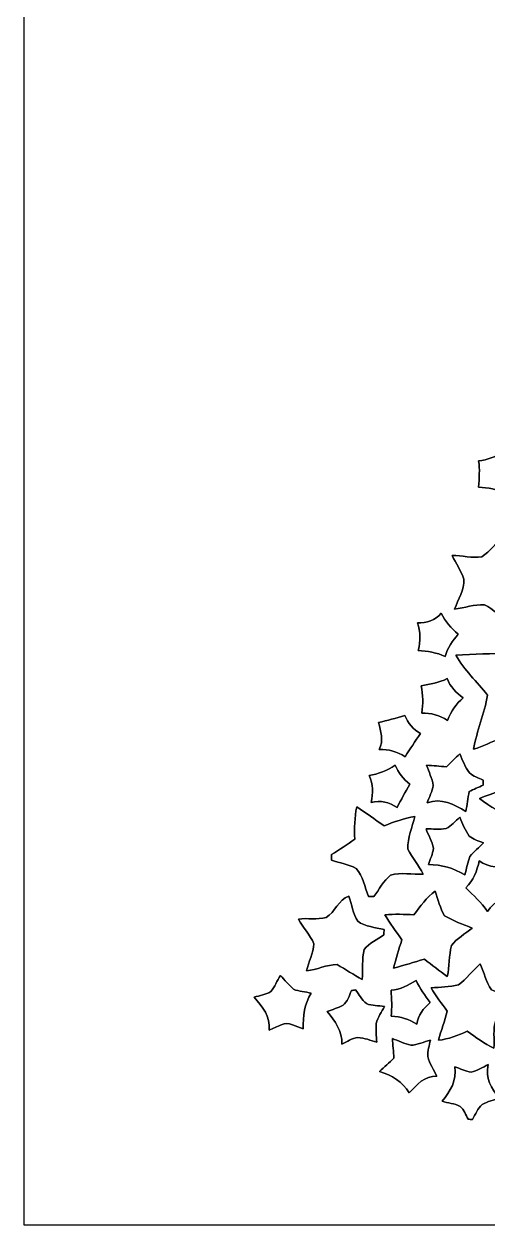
# Model space of a CAD drawing. Header units: centimetres. Extents: x -16.8 to 16.8, y -16.7 to 16.7.
# Drawn here: x -16.77 to -8.7, y -16.67 to 4.24 of the extents above; entities that cross this region are included whole.
import ezdxf

# ---------------------------------------------------------------- set-up
doc = ezdxf.new("R2010")
doc.units = ezdxf.units.CM
doc.header["$MEASUREMENT"] = 0
doc.layers.add('Layer 1', color=7, linetype='Continuous')

msp = doc.modelspace()

# ---------------------------------------------------------------- linework, layer by layer
at = {"layer": 'Layer 1', "color": 7}
for points, knots in [([(-16.77458, 16.66875), (-16.77458, 16.66875), (16.77458, 16.66875), (16.77458, 16.66875), (16.77458, 16.66875), (16.77458, 16.66875), (16.77458, -16.66875), (16.77458, -16.66875), (16.77458, -16.66875), (16.77458, -16.66875), (-16.77458, -16.66875), (-16.77458, -16.66875), (-16.77458, -16.66875), (-16.77458, -16.66875), (-16.77458, 16.66875), (-16.77458, 16.66875), (-16.77458, 16.66875), (-16.77458, 16.66875), (-16.77458, 16.66875), (-16.77458, 16.66875)], [0, 0, 0, 0, 0.16666667, 0.16666667, 0.16666667, 0.16666667, 0.33333333, 0.33333333, 0.33333333, 0.33333333, 0.5, 0.5, 0.5, 0.5, 0.66666667, 0.66666667, 0.66666667, 0.66666667, 1, 1, 1, 1]), ([(-8.84802, -3.3595), (-8.82544, -3.51296), (-8.83849, -3.66677), (-8.84943, -3.81988), (-8.84943, -3.81988), (-8.68433, -3.82764), (-8.52241, -3.85833), (-8.37353, -3.93453), (-8.37353, -3.93453), (-8.32873, -3.78672), (-8.24865, -3.65654), (-8.16151, -3.53131), (-8.16151, -3.53131), (-8.27864, -3.4544), (-8.38059, -3.35562), (-8.42504, -3.21733), (-8.42504, -3.21733), (-8.55909, -3.28471), (-8.69633, -3.35104), (-8.84802, -3.3595), (-8.84802, -3.3595), (-8.84802, -3.3595), (-8.84802, -3.3595), (-8.84802, -3.3595)], [0, 0, 0, 0, 0.14285714, 0.14285714, 0.14285714, 0.14285714, 0.28571429, 0.28571429, 0.28571429, 0.28571429, 0.42857143, 0.42857143, 0.42857143, 0.42857143, 0.57142857, 0.57142857, 0.57142857, 0.57142857, 0.71428571, 0.71428571, 0.71428571, 0.71428571, 1, 1, 1, 1]), ([(-8.79263, -5.03167), (-8.96267, -5.06659), (-9.13765, -5.00274), (-9.31051, -5.00803), (-9.31051, -5.00803), (-9.24489, -5.14809), (-9.15494, -5.27756), (-9.10414, -5.42466), (-9.10414, -5.42466), (-9.09849, -5.61269), (-9.20397, -5.77286), (-9.26712, -5.94254), (-9.26712, -5.94254), (-9.09426, -5.92526), (-8.92246, -5.85752), (-8.74783, -5.87022), (-8.74783, -5.87022), (-8.58838, -5.94501), (-8.4649, -6.07589), (-8.32132, -6.17573), (-8.32132, -6.17573), (-8.29663, -6.00675), (-8.27334, -5.83847), (-8.25782, -5.66879), (-8.25782, -5.66879), (-8.12447, -5.6007), (-7.99077, -5.53332), (-7.8546, -5.47123), (-7.8546, -5.47123), (-7.8546, -5.43419), (-7.8546, -5.3975), (-7.85424, -5.36116), (-7.85424, -5.36116), (-7.99324, -5.29943), (-8.15234, -5.26838), (-8.27088, -5.16996), (-8.27088, -5.16996), (-8.33226, -5.01086), (-8.36048, -4.84152), (-8.40176, -4.67678), (-8.40176, -4.67678), (-8.54745, -4.77802), (-8.64164, -4.93889), (-8.79263, -5.03167), (-8.79263, -5.03167), (-8.79263, -5.03167), (-8.79263, -5.03167), (-8.79263, -5.03167)], [0, 0, 0, 0, 0.07692308, 0.07692308, 0.07692308, 0.07692308, 0.15384615, 0.15384615, 0.15384615, 0.15384615, 0.23076923, 0.23076923, 0.23076923, 0.23076923, 0.30769231, 0.30769231, 0.30769231, 0.30769231, 0.38461538, 0.38461538, 0.38461538, 0.38461538, 0.46153846, 0.46153846, 0.46153846, 0.46153846, 0.53846154, 0.53846154, 0.53846154, 0.53846154, 0.61538462, 0.61538462, 0.61538462, 0.61538462, 0.69230769, 0.69230769, 0.69230769, 0.69230769, 0.76923077, 0.76923077, 0.76923077, 0.76923077, 0.84615385, 0.84615385, 0.84615385, 0.84615385, 1, 1, 1, 1]), ([(-9.91623, -6.18173), (-9.85979, -6.33801), (-9.8552, -6.50311), (-9.90283, -6.66256), (-9.90283, -6.66256), (-9.74161, -6.67879), (-9.57756, -6.69643), (-9.43116, -6.77122), (-9.43116, -6.77122), (-9.39483, -6.61952), (-9.30275, -6.4964), (-9.20468, -6.37963), (-9.20468, -6.37963), (-9.32462, -6.27627), (-9.43328, -6.16091), (-9.49995, -6.01486), (-9.49995, -6.01486), (-9.60367, -6.14292), (-9.75501, -6.19372), (-9.91623, -6.18173), (-9.91623, -6.18173), (-9.91623, -6.18173), (-9.91623, -6.18173), (-9.91623, -6.18173)], [0, 0, 0, 0, 0.14285714, 0.14285714, 0.14285714, 0.14285714, 0.28571429, 0.28571429, 0.28571429, 0.28571429, 0.42857143, 0.42857143, 0.42857143, 0.42857143, 0.57142857, 0.57142857, 0.57142857, 0.57142857, 0.71428571, 0.71428571, 0.71428571, 0.71428571, 1, 1, 1, 1]), ([(-8.30615, -6.71618), (-8.61907, -6.71901), (-8.93198, -6.72536), (-9.24384, -6.74441), (-9.24384, -6.74441), (-9.10308, -7.00758), (-8.87518, -7.20937), (-8.69139, -7.44114), (-8.69139, -7.44114), (-8.74713, -7.76182), (-8.88153, -8.06309), (-8.93516, -8.38412), (-8.93516, -8.38412), (-8.61695, -8.28604), (-8.31638, -8.07226), (-7.97137, -8.11354), (-7.97137, -8.11354), (-7.7216, -8.24054), (-7.52793, -8.46384), (-7.26334, -8.56827), (-7.26334, -8.56827), (-7.25664, -8.26982), (-7.26722, -7.97101), (-7.28451, -7.67292), (-7.28451, -7.67292), (-7.05873, -7.49582), (-6.82872, -7.32331), (-6.58566, -7.17091), (-6.58566, -7.17091), (-6.58319, -7.14516), (-6.5786, -7.09366), (-6.57648, -7.0679), (-6.57648, -7.0679), (-6.83295, -6.99594), (-7.09295, -6.93455), (-7.34483, -6.84636), (-7.34483, -6.84636), (-7.44255, -6.81708), (-7.47959, -6.71442), (-7.5124, -6.62905), (-7.5124, -6.62905), (-7.59284, -6.40715), (-7.65104, -6.17749), (-7.74806, -5.9623), (-7.74806, -5.9623), (-7.94068, -6.20854), (-8.1213, -6.46395), (-8.30615, -6.71618), (-8.30615, -6.71618), (-8.30615, -6.71618), (-8.30615, -6.71618), (-8.30615, -6.71618)], [0, 0, 0, 0, 0.07142857, 0.07142857, 0.07142857, 0.07142857, 0.14285714, 0.14285714, 0.14285714, 0.14285714, 0.21428571, 0.21428571, 0.21428571, 0.21428571, 0.28571429, 0.28571429, 0.28571429, 0.28571429, 0.35714286, 0.35714286, 0.35714286, 0.35714286, 0.42857143, 0.42857143, 0.42857143, 0.42857143, 0.5, 0.5, 0.5, 0.5, 0.57142857, 0.57142857, 0.57142857, 0.57142857, 0.64285714, 0.64285714, 0.64285714, 0.64285714, 0.71428571, 0.71428571, 0.71428571, 0.71428571, 0.78571429, 0.78571429, 0.78571429, 0.78571429, 0.85714286, 0.85714286, 0.85714286, 0.85714286, 1, 1, 1, 1]), ([(-9.84779, -7.28063), (-9.81957, -7.43726), (-9.80969, -7.59672), (-9.83897, -7.75406), (-9.83897, -7.75406), (-9.67846, -7.74947), (-9.52394, -7.79251), (-9.38989, -7.88106), (-9.38989, -7.88106), (-9.33344, -7.7283), (-9.2396, -7.59389), (-9.11648, -7.48736), (-9.11648, -7.48736), (-9.24137, -7.40586), (-9.34226, -7.29403), (-9.398, -7.15433), (-9.398, -7.15433), (-9.53946, -7.22348), (-9.69363, -7.25382), (-9.84779, -7.28063), (-9.84779, -7.28063), (-9.84779, -7.28063), (-9.84779, -7.28063), (-9.84779, -7.28063)], [0, 0, 0, 0, 0.14285714, 0.14285714, 0.14285714, 0.14285714, 0.28571429, 0.28571429, 0.28571429, 0.28571429, 0.42857143, 0.42857143, 0.42857143, 0.42857143, 0.57142857, 0.57142857, 0.57142857, 0.57142857, 0.71428571, 0.71428571, 0.71428571, 0.71428571, 1, 1, 1, 1]), ([(-10.59533, -7.91986), (-10.55053, -8.07261), (-10.50255, -8.23454), (-10.58051, -8.38659), (-10.58051, -8.38659), (-10.42035, -8.38588), (-10.26336, -8.42327), (-10.13001, -8.51464), (-10.13001, -8.51464), (-10.04358, -8.37777), (-9.95398, -8.24301), (-9.86014, -8.11177), (-9.86014, -8.11177), (-9.98608, -8.03981), (-10.08239, -7.93009), (-10.13636, -7.79498), (-10.13636, -7.79498), (-10.28735, -7.84401), (-10.44081, -7.88388), (-10.59533, -7.91986), (-10.59533, -7.91986), (-10.59533, -7.91986), (-10.59533, -7.91986), (-10.59533, -7.91986)], [0, 0, 0, 0, 0.14285714, 0.14285714, 0.14285714, 0.14285714, 0.28571429, 0.28571429, 0.28571429, 0.28571429, 0.42857143, 0.42857143, 0.42857143, 0.42857143, 0.57142857, 0.57142857, 0.57142857, 0.57142857, 0.71428571, 0.71428571, 0.71428571, 0.71428571, 1, 1, 1, 1]), ([(-8.18021, -8.96726), (-8.37741, -9.09602), (-8.61766, -9.144), (-8.83038, -9.24454), (-8.83038, -9.24454), (-8.65188, -9.392), (-8.4268, -9.47491), (-8.25818, -9.63436), (-8.25818, -9.63436), (-8.16822, -9.84673), (-8.22466, -10.09332), (-8.18233, -10.31628), (-8.18233, -10.31628), (-7.96643, -10.21397), (-7.81509, -10.00972), (-7.59601, -9.91764), (-7.59601, -9.91764), (-7.36212, -9.9314), (-7.14058, -10.02101), (-6.91409, -10.07639), (-6.91409, -10.07639), (-6.97512, -9.84814), (-7.12047, -9.64706), (-7.15786, -9.41388), (-7.15786, -9.41388), (-7.05062, -9.20362), (-6.90316, -9.017), (-6.78462, -8.81345), (-6.78462, -8.81345), (-6.96419, -8.81133), (-7.1434, -8.81592), (-7.32155, -8.83673), (-7.32155, -8.83673), (-7.40904, -8.84767), (-7.51029, -8.84626), (-7.57379, -8.7757), (-7.57379, -8.7757), (-7.71349, -8.62824), (-7.83343, -8.46279), (-7.97031, -8.31321), (-7.97031, -8.31321), (-8.04545, -8.52946), (-8.08919, -8.757), (-8.18021, -8.96726), (-8.18021, -8.96726), (-8.18021, -8.96726), (-8.18021, -8.96726), (-8.18021, -8.96726)], [0, 0, 0, 0, 0.07692308, 0.07692308, 0.07692308, 0.07692308, 0.15384615, 0.15384615, 0.15384615, 0.15384615, 0.23076923, 0.23076923, 0.23076923, 0.23076923, 0.30769231, 0.30769231, 0.30769231, 0.30769231, 0.38461538, 0.38461538, 0.38461538, 0.38461538, 0.46153846, 0.46153846, 0.46153846, 0.46153846, 0.53846154, 0.53846154, 0.53846154, 0.53846154, 0.61538462, 0.61538462, 0.61538462, 0.61538462, 0.69230769, 0.69230769, 0.69230769, 0.69230769, 0.76923077, 0.76923077, 0.76923077, 0.76923077, 0.84615385, 0.84615385, 0.84615385, 0.84615385, 1, 1, 1, 1]), ([(-9.40894, -8.69174), (-9.525, -8.6801), (-9.64001, -8.67128), (-9.75572, -8.66069), (-9.75572, -8.66069), (-9.71762, -8.77817), (-9.65941, -8.89106), (-9.63824, -9.01382), (-9.63824, -9.01382), (-9.65518, -9.12001), (-9.71056, -9.21597), (-9.74513, -9.31792), (-9.74513, -9.31792), (-9.4996, -9.22479), (-9.27664, -9.34438), (-9.07133, -9.47067), (-9.07133, -9.47067), (-9.05122, -9.3539), (-9.03393, -9.23572), (-9.01453, -9.11966), (-9.01453, -9.11966), (-8.93233, -9.08191), (-8.84978, -9.04522), (-8.76759, -9.00853), (-8.76759, -9.00853), (-8.76864, -8.98666), (-8.77076, -8.94362), (-8.77182, -8.9221), (-8.77182, -8.9221), (-8.85155, -8.88259), (-8.9408, -8.85578), (-9.00677, -8.79404), (-9.00677, -8.79404), (-9.0872, -8.69809), (-9.12389, -8.57497), (-9.17681, -8.46349), (-9.17681, -8.46349), (-9.25759, -8.53581), (-9.33168, -8.61519), (-9.40894, -8.69174), (-9.40894, -8.69174), (-9.40894, -8.69174), (-9.40894, -8.69174), (-9.40894, -8.69174)], [0, 0, 0, 0, 0.08333333, 0.08333333, 0.08333333, 0.08333333, 0.16666667, 0.16666667, 0.16666667, 0.16666667, 0.25, 0.25, 0.25, 0.25, 0.33333333, 0.33333333, 0.33333333, 0.33333333, 0.41666667, 0.41666667, 0.41666667, 0.41666667, 0.5, 0.5, 0.5, 0.5, 0.58333333, 0.58333333, 0.58333333, 0.58333333, 0.66666667, 0.66666667, 0.66666667, 0.66666667, 0.75, 0.75, 0.75, 0.75, 0.83333333, 0.83333333, 0.83333333, 0.83333333, 1, 1, 1, 1]), ([(-10.75831, -8.84202), (-10.68881, -8.98913), (-10.68317, -9.15211), (-10.72233, -9.30875), (-10.72233, -9.30875), (-10.56181, -9.271), (-10.40271, -9.30487), (-10.26866, -9.40012), (-10.26866, -9.40012), (-10.20057, -9.26147), (-10.12296, -9.12848), (-10.04888, -8.99301), (-10.04888, -8.99301), (-10.16176, -8.90517), (-10.24431, -8.78769), (-10.3057, -8.65999), (-10.3057, -8.65999), (-10.44187, -8.75312), (-10.59427, -8.81662), (-10.75831, -8.84202), (-10.75831, -8.84202), (-10.75831, -8.84202), (-10.75831, -8.84202), (-10.75831, -8.84202)], [0, 0, 0, 0, 0.14285714, 0.14285714, 0.14285714, 0.14285714, 0.28571429, 0.28571429, 0.28571429, 0.28571429, 0.42857143, 0.42857143, 0.42857143, 0.42857143, 0.57142857, 0.57142857, 0.57142857, 0.57142857, 0.71428571, 0.71428571, 0.71428571, 0.71428571, 1, 1, 1, 1]), ([(-10.97386, -9.38459), (-11.0109, -9.5698), (-11.0169, -9.7603), (-11.00878, -9.94869), (-11.00878, -9.94869), (-11.14108, -10.04111), (-11.27301, -10.13636), (-11.41377, -10.21609), (-11.41377, -10.21609), (-11.41342, -10.24184), (-11.41201, -10.29264), (-11.41166, -10.31804), (-11.41166, -10.31804), (-11.2709, -10.36673), (-11.11603, -10.38578), (-10.9855, -10.45986), (-10.9855, -10.45986), (-10.86062, -10.5918), (-10.83628, -10.78583), (-10.76643, -10.94987), (-10.76643, -10.94987), (-10.7442, -10.94987), (-10.7001, -10.94987), (-10.67788, -10.95022), (-10.67788, -10.95022), (-10.58051, -10.82499), (-10.50643, -10.67576), (-10.38366, -10.57487), (-10.38366, -10.57487), (-10.19986, -10.52371), (-10.0016, -10.57204), (-9.81393, -10.55687), (-9.81393, -10.55687), (-9.89542, -10.40694), (-10.00266, -10.27183), (-10.08345, -10.1219), (-10.08345, -10.1219), (-10.08909, -9.92505), (-10.00548, -9.74443), (-9.96068, -9.55675), (-9.96068, -9.55675), (-10.14554, -9.58815), (-10.32439, -9.64777), (-10.4969, -9.72009), (-10.4969, -9.72009), (-10.65495, -9.60684), (-10.81123, -9.49113), (-10.97386, -9.38459), (-10.97386, -9.38459), (-10.97386, -9.38459), (-10.97386, -9.38459), (-10.97386, -9.38459)], [0, 0, 0, 0, 0.07142857, 0.07142857, 0.07142857, 0.07142857, 0.14285714, 0.14285714, 0.14285714, 0.14285714, 0.21428571, 0.21428571, 0.21428571, 0.21428571, 0.28571429, 0.28571429, 0.28571429, 0.28571429, 0.35714286, 0.35714286, 0.35714286, 0.35714286, 0.42857143, 0.42857143, 0.42857143, 0.42857143, 0.5, 0.5, 0.5, 0.5, 0.57142857, 0.57142857, 0.57142857, 0.57142857, 0.64285714, 0.64285714, 0.64285714, 0.64285714, 0.71428571, 0.71428571, 0.71428571, 0.71428571, 0.78571429, 0.78571429, 0.78571429, 0.78571429, 0.85714286, 0.85714286, 0.85714286, 0.85714286, 1, 1, 1, 1]), ([(-9.41599, -9.76665), (-9.53064, -9.78747), (-9.64847, -9.76806), (-9.76418, -9.76877), (-9.76418, -9.76877), (-9.72855, -9.88307), (-9.65659, -9.98855), (-9.63683, -10.10849), (-9.63683, -10.10849), (-9.646, -10.20763), (-9.69363, -10.29829), (-9.72397, -10.39248), (-9.72397, -10.39248), (-9.49784, -10.39213), (-9.28158, -10.45527), (-9.08861, -10.57204), (-9.08861, -10.57204), (-9.05863, -10.46586), (-9.03993, -10.35297), (-8.99971, -10.25137), (-8.99971, -10.25137), (-8.93233, -10.16141), (-8.8392, -10.09474), (-8.76159, -10.01536), (-8.76159, -10.01536), (-8.84555, -9.97726), (-8.94221, -9.95892), (-9.01136, -9.89506), (-9.01136, -9.89506), (-9.08791, -9.79911), (-9.1253, -9.67916), (-9.17646, -9.56945), (-9.17646, -9.56945), (-9.25477, -9.63612), (-9.3218, -9.72044), (-9.41599, -9.76665), (-9.41599, -9.76665), (-9.41599, -9.76665), (-9.41599, -9.76665), (-9.41599, -9.76665)], [0, 0, 0, 0, 0.09090909, 0.09090909, 0.09090909, 0.09090909, 0.18181818, 0.18181818, 0.18181818, 0.18181818, 0.27272727, 0.27272727, 0.27272727, 0.27272727, 0.36363636, 0.36363636, 0.36363636, 0.36363636, 0.45454545, 0.45454545, 0.45454545, 0.45454545, 0.54545455, 0.54545455, 0.54545455, 0.54545455, 0.63636364, 0.63636364, 0.63636364, 0.63636364, 0.72727273, 0.72727273, 0.72727273, 0.72727273, 0.81818182, 0.81818182, 0.81818182, 0.81818182, 1, 1, 1, 1]), ([(-8.83779, -10.32722), (-8.87589, -10.5029), (-8.93516, -10.67188), (-9.07027, -10.79606), (-9.07027, -10.79606), (-8.94362, -10.93082), (-8.79616, -11.04829), (-8.69562, -11.20704), (-8.69562, -11.20704), (-8.57003, -11.04124), (-8.40352, -10.91777), (-8.18974, -10.8906), (-8.18974, -10.8906), (-8.24301, -10.82887), (-8.29663, -10.76748), (-8.35025, -10.7061), (-8.35025, -10.7061), (-8.32097, -10.60626), (-8.29063, -10.50678), (-8.26241, -10.40694), (-8.26241, -10.40694), (-8.46067, -10.46656), (-8.66669, -10.44187), (-8.83779, -10.32722), (-8.83779, -10.32722), (-8.83779, -10.32722), (-8.83779, -10.32722), (-8.83779, -10.32722)], [0, 0, 0, 0, 0.125, 0.125, 0.125, 0.125, 0.25, 0.25, 0.25, 0.25, 0.375, 0.375, 0.375, 0.375, 0.5, 0.5, 0.5, 0.5, 0.625, 0.625, 0.625, 0.625, 0.75, 0.75, 0.75, 0.75, 1, 1, 1, 1]), ([(-9.9755, -11.2649), (-10.14483, -11.26172), (-10.31452, -11.25079), (-10.48314, -11.26666), (-10.48314, -11.26666), (-10.39354, -11.41801), (-10.28665, -11.55735), (-10.18646, -11.70305), (-10.18646, -11.70305), (-10.23761, -11.86639), (-10.293, -12.02902), (-10.33074, -12.19659), (-10.33074, -12.19659), (-10.15012, -12.1479), (-9.97162, -12.09146), (-9.7917, -12.0396), (-9.7917, -12.0396), (-9.66082, -12.14191), (-9.52888, -12.24351), (-9.39588, -12.34369), (-9.39588, -12.34369), (-9.35143, -12.16695), (-9.36837, -11.97928), (-9.3218, -11.8043), (-9.3218, -11.8043), (-9.22902, -11.67659), (-9.07979, -11.60251), (-8.96373, -11.49844), (-8.96373, -11.49844), (-9.12566, -11.43141), (-9.29323, -11.3732), (-9.44421, -11.2843), (-9.44421, -11.2843), (-9.51689, -11.14954), (-9.55675, -10.99996), (-9.60649, -10.85568), (-9.60649, -10.85568), (-9.75713, -10.96504), (-9.86508, -11.11744), (-9.9755, -11.2649), (-9.9755, -11.2649), (-9.9755, -11.2649), (-9.9755, -11.2649), (-9.9755, -11.2649)], [0, 0, 0, 0, 0.08333333, 0.08333333, 0.08333333, 0.08333333, 0.16666667, 0.16666667, 0.16666667, 0.16666667, 0.25, 0.25, 0.25, 0.25, 0.33333333, 0.33333333, 0.33333333, 0.33333333, 0.41666667, 0.41666667, 0.41666667, 0.41666667, 0.5, 0.5, 0.5, 0.5, 0.58333333, 0.58333333, 0.58333333, 0.58333333, 0.66666667, 0.66666667, 0.66666667, 0.66666667, 0.75, 0.75, 0.75, 0.75, 0.83333333, 0.83333333, 0.83333333, 0.83333333, 1, 1, 1, 1]), ([(-11.50691, -11.31429), (-11.66248, -11.35909), (-11.83217, -11.32064), (-11.99092, -11.34039), (-11.99092, -11.34039), (-11.91472, -11.49315), (-11.78666, -11.61521), (-11.71963, -11.77219), (-11.71963, -11.77219), (-11.73233, -11.93588), (-11.81276, -12.08546), (-11.84875, -12.24456), (-11.84875, -12.24456), (-11.66777, -12.22481), (-11.49809, -12.13309), (-11.3157, -12.1352), (-11.3157, -12.1352), (-11.16471, -12.2107), (-11.0296, -12.31759), (-10.8772, -12.39132), (-10.8772, -12.39132), (-10.86344, -12.21881), (-10.88461, -12.04101), (-10.84368, -11.87238), (-10.84368, -11.87238), (-10.7569, -11.75667), (-10.61473, -11.69952), (-10.50043, -11.61591), (-10.50043, -11.61591), (-10.49937, -11.59298), (-10.49726, -11.54712), (-10.4962, -11.52419), (-10.4962, -11.52419), (-10.65001, -11.48115), (-10.82604, -11.48045), (-10.95587, -11.38026), (-10.95587, -11.38026), (-11.04265, -11.24938), (-11.05323, -11.08393), (-11.11179, -10.9414), (-11.11179, -10.9414), (-11.29101, -11.00772), (-11.35027, -11.21904), (-11.50691, -11.31429), (-11.50691, -11.31429), (-11.50691, -11.31429), (-11.50691, -11.31429), (-11.50691, -11.31429)], [0, 0, 0, 0, 0.07692308, 0.07692308, 0.07692308, 0.07692308, 0.15384615, 0.15384615, 0.15384615, 0.15384615, 0.23076923, 0.23076923, 0.23076923, 0.23076923, 0.30769231, 0.30769231, 0.30769231, 0.30769231, 0.38461538, 0.38461538, 0.38461538, 0.38461538, 0.46153846, 0.46153846, 0.46153846, 0.46153846, 0.53846154, 0.53846154, 0.53846154, 0.53846154, 0.61538462, 0.61538462, 0.61538462, 0.61538462, 0.69230769, 0.69230769, 0.69230769, 0.69230769, 0.76923077, 0.76923077, 0.76923077, 0.76923077, 0.84615385, 0.84615385, 0.84615385, 0.84615385, 1, 1, 1, 1]), ([(-9.20009, -12.48833), (-9.35602, -12.52608), (-9.51618, -12.52643), (-9.67493, -12.53984), (-9.67493, -12.53984), (-9.59556, -12.68342), (-9.49396, -12.81254), (-9.39518, -12.94342), (-9.39518, -12.94342), (-9.4421, -13.11451), (-9.50066, -13.28208), (-9.54864, -13.45283), (-9.54864, -13.45283), (-9.37295, -13.4306), (-9.20503, -13.37028), (-9.04593, -13.29408), (-9.04593, -13.29408), (-8.89564, -13.39885), (-8.74889, -13.5128), (-8.58238, -13.59217), (-8.58238, -13.59217), (-8.56827, -13.43096), (-8.60354, -13.26233), (-8.55063, -13.10746), (-8.55063, -13.10746), (-8.45361, -12.96), (-8.28146, -12.8845), (-8.15622, -12.76456), (-8.15622, -12.76456), (-8.30509, -12.68518), (-8.47161, -12.64356), (-8.62295, -12.57124), (-8.62295, -12.57124), (-8.7189, -12.43683), (-8.75489, -12.27067), (-8.82086, -12.12144), (-8.82086, -12.12144), (-8.95668, -12.23469), (-9.05616, -12.38532), (-9.20009, -12.48833), (-9.20009, -12.48833), (-9.20009, -12.48833), (-9.20009, -12.48833), (-9.20009, -12.48833)], [0, 0, 0, 0, 0.08333333, 0.08333333, 0.08333333, 0.08333333, 0.16666667, 0.16666667, 0.16666667, 0.16666667, 0.25, 0.25, 0.25, 0.25, 0.33333333, 0.33333333, 0.33333333, 0.33333333, 0.41666667, 0.41666667, 0.41666667, 0.41666667, 0.5, 0.5, 0.5, 0.5, 0.58333333, 0.58333333, 0.58333333, 0.58333333, 0.66666667, 0.66666667, 0.66666667, 0.66666667, 0.75, 0.75, 0.75, 0.75, 0.83333333, 0.83333333, 0.83333333, 0.83333333, 1, 1, 1, 1]), ([(-12.30383, -12.32288), (-12.36169, -12.41531), (-12.40261, -12.52114), (-12.47316, -12.60546), (-12.47316, -12.60546), (-12.55713, -12.66155), (-12.66684, -12.6686), (-12.76138, -12.70423), (-12.76138, -12.70423), (-12.62027, -12.86792), (-12.46964, -13.03972), (-12.50174, -13.27644), (-12.50174, -13.27644), (-12.43118, -13.24504), (-12.36204, -13.21047), (-12.29007, -13.18295), (-12.29007, -13.18295), (-12.15954, -13.12227), (-12.02937, -13.21576), (-11.90554, -13.25069), (-11.90554, -13.25069), (-11.90978, -13.03443), (-11.88791, -12.81642), (-11.76549, -12.63121), (-11.76549, -12.63121), (-11.8685, -12.60828), (-11.97786, -12.6044), (-12.07523, -12.56383), (-12.07523, -12.56383), (-12.15884, -12.49045), (-12.22798, -12.40331), (-12.30383, -12.32288), (-12.30383, -12.32288), (-12.30383, -12.32288), (-12.30383, -12.32288), (-12.30383, -12.32288)], [0, 0, 0, 0, 0.1, 0.1, 0.1, 0.1, 0.2, 0.2, 0.2, 0.2, 0.3, 0.3, 0.3, 0.3, 0.4, 0.4, 0.4, 0.4, 0.5, 0.5, 0.5, 0.5, 0.6, 0.6, 0.6, 0.6, 0.7, 0.7, 0.7, 0.7, 0.8, 0.8, 0.8, 0.8, 1, 1, 1, 1]), ([(-10.37449, -12.58182), (-10.36214, -12.7321), (-10.35932, -12.8838), (-10.37096, -13.03443), (-10.37096, -13.03443), (-10.20904, -13.02914), (-10.06158, -13.09194), (-9.92646, -13.17343), (-9.92646, -13.17343), (-9.90424, -13.01468), (-9.81004, -12.89332), (-9.69363, -12.79419), (-9.69363, -12.79419), (-9.78218, -12.67037), (-9.87672, -12.55007), (-9.93987, -12.41107), (-9.93987, -12.41107), (-10.07639, -12.48692), (-10.21186, -12.57582), (-10.37449, -12.58182), (-10.37449, -12.58182), (-10.37449, -12.58182), (-10.37449, -12.58182), (-10.37449, -12.58182)], [0, 0, 0, 0, 0.14285714, 0.14285714, 0.14285714, 0.14285714, 0.28571429, 0.28571429, 0.28571429, 0.28571429, 0.42857143, 0.42857143, 0.42857143, 0.42857143, 0.57142857, 0.57142857, 0.57142857, 0.57142857, 0.71428571, 0.71428571, 0.71428571, 0.71428571, 1, 1, 1, 1]), ([(-11.06452, -12.58782), (-11.10544, -12.67566), (-11.1319, -12.78008), (-11.21234, -12.84146), (-11.21234, -12.84146), (-11.29877, -12.88979), (-11.39649, -12.91519), (-11.48786, -12.95294), (-11.48786, -12.95294), (-11.35204, -13.11734), (-11.22892, -13.29478), (-11.23103, -13.51986), (-11.23103, -13.51986), (-11.14108, -13.47717), (-11.0557, -13.41332), (-10.95375, -13.40414), (-10.95375, -13.40414), (-10.84016, -13.41014), (-10.73326, -13.45494), (-10.62461, -13.48528), (-10.62461, -13.48528), (-10.63202, -13.37663), (-10.64013, -13.26621), (-10.63378, -13.15826), (-10.63378, -13.15826), (-10.60873, -13.04996), (-10.53888, -12.95964), (-10.48914, -12.86263), (-10.48914, -12.86263), (-10.59427, -12.84746), (-10.70575, -12.85452), (-10.80558, -12.8143), (-10.80558, -12.8143), (-10.88073, -12.74445), (-10.93435, -12.6552), (-10.99714, -12.57547), (-10.99714, -12.57547), (-11.01408, -12.57864), (-11.04759, -12.58464), (-11.06452, -12.58782), (-11.06452, -12.58782), (-11.06452, -12.58782), (-11.06452, -12.58782), (-11.06452, -12.58782)], [0, 0, 0, 0, 0.08333333, 0.08333333, 0.08333333, 0.08333333, 0.16666667, 0.16666667, 0.16666667, 0.16666667, 0.25, 0.25, 0.25, 0.25, 0.33333333, 0.33333333, 0.33333333, 0.33333333, 0.41666667, 0.41666667, 0.41666667, 0.41666667, 0.5, 0.5, 0.5, 0.5, 0.58333333, 0.58333333, 0.58333333, 0.58333333, 0.66666667, 0.66666667, 0.66666667, 0.66666667, 0.75, 0.75, 0.75, 0.75, 0.83333333, 0.83333333, 0.83333333, 0.83333333, 1, 1, 1, 1]), ([(-10.35226, -13.42178), (-10.34239, -13.53608), (-10.33251, -13.64827), (-10.32404, -13.76362), (-10.32404, -13.76362), (-10.40836, -13.84053), (-10.49373, -13.91744), (-10.57628, -13.99716), (-10.57628, -13.99716), (-10.36285, -14.05819), (-10.17799, -14.17743), (-10.0584, -14.36687), (-10.0584, -14.36687), (-9.92399, -14.2307), (-9.79346, -14.06454), (-9.57651, -14.07936), (-9.57651, -14.07936), (-9.62942, -13.96471), (-9.70844, -13.85993), (-9.73526, -13.7347), (-9.73526, -13.7347), (-9.73949, -13.63768), (-9.70739, -13.5442), (-9.68975, -13.45001), (-9.68975, -13.45001), (-9.80299, -13.47929), (-9.91235, -13.53467), (-10.03088, -13.53891), (-10.03088, -13.53891), (-10.14166, -13.51139), (-10.24537, -13.46024), (-10.35226, -13.42178), (-10.35226, -13.42178), (-10.35226, -13.42178), (-10.35226, -13.42178), (-10.35226, -13.42178)], [0, 0, 0, 0, 0.1, 0.1, 0.1, 0.1, 0.2, 0.2, 0.2, 0.2, 0.3, 0.3, 0.3, 0.3, 0.4, 0.4, 0.4, 0.4, 0.5, 0.5, 0.5, 0.5, 0.6, 0.6, 0.6, 0.6, 0.7, 0.7, 0.7, 0.7, 0.8, 0.8, 0.8, 0.8, 1, 1, 1, 1]), ([(-8.97819, -14.00634), (-9.07944, -13.99505), (-9.17081, -13.94566), (-9.26536, -13.91214), (-9.26536, -13.91214), (-9.22373, -14.14533), (-9.34156, -14.34571), (-9.48619, -14.51328), (-9.48619, -14.51328), (-9.38071, -14.54362), (-9.26641, -14.55244), (-9.16834, -14.605), (-9.16834, -14.605), (-9.10202, -14.66391), (-9.07344, -14.75211), (-9.03146, -14.82866), (-9.03146, -14.82866), (-9.01241, -14.82901), (-8.97431, -14.82972), (-8.95526, -14.83007), (-8.95526, -14.83007), (-8.90305, -14.74152), (-8.86601, -14.63851), (-8.78487, -14.57184), (-8.78487, -14.57184), (-8.69139, -14.51575), (-8.58273, -14.49423), (-8.48078, -14.4586), (-8.48078, -14.4586), (-8.63565, -14.29985), (-8.7309, -14.10264), (-8.68221, -13.8744), (-8.68221, -13.8744), (-8.77923, -13.92061), (-8.87024, -13.98905), (-8.97819, -14.00634), (-8.97819, -14.00634), (-8.97819, -14.00634), (-8.97819, -14.00634), (-8.97819, -14.00634)], [0, 0, 0, 0, 0.09090909, 0.09090909, 0.09090909, 0.09090909, 0.18181818, 0.18181818, 0.18181818, 0.18181818, 0.27272727, 0.27272727, 0.27272727, 0.27272727, 0.36363636, 0.36363636, 0.36363636, 0.36363636, 0.45454545, 0.45454545, 0.45454545, 0.45454545, 0.54545455, 0.54545455, 0.54545455, 0.54545455, 0.63636364, 0.63636364, 0.63636364, 0.63636364, 0.72727273, 0.72727273, 0.72727273, 0.72727273, 0.81818182, 0.81818182, 0.81818182, 0.81818182, 1, 1, 1, 1])]:
    msp.add_open_spline(points, degree=3, knots=knots, dxfattribs=at)
at = {"layer": 'Layer 1', "color": 251}
for points, knots in [([(-8.84802, -3.3595), (-8.69633, -3.35104), (-8.55909, -3.28471), (-8.42504, -3.21733), (-8.42504, -3.21733), (-8.38059, -3.35562), (-8.27864, -3.4544), (-8.16151, -3.53131), (-8.16151, -3.53131), (-8.24865, -3.65654), (-8.32873, -3.78672), (-8.37353, -3.93453), (-8.37353, -3.93453), (-8.52241, -3.85833), (-8.68433, -3.82764), (-8.84943, -3.81988), (-8.84943, -3.81988), (-8.83849, -3.66677), (-8.82544, -3.51296), (-8.84802, -3.3595)], [0, 0, 0, 0, 0.16666667, 0.16666667, 0.16666667, 0.16666667, 0.33333333, 0.33333333, 0.33333333, 0.33333333, 0.5, 0.5, 0.5, 0.5, 0.66666667, 0.66666667, 0.66666667, 0.66666667, 1, 1, 1, 1]), ([(-8.79263, -5.03167), (-8.64164, -4.93889), (-8.54745, -4.77802), (-8.40176, -4.67678), (-8.40176, -4.67678), (-8.36048, -4.84152), (-8.33226, -5.01086), (-8.27088, -5.16996), (-8.27088, -5.16996), (-8.15234, -5.26838), (-7.99324, -5.29943), (-7.85424, -5.36116), (-7.85424, -5.36116), (-7.8546, -5.3975), (-7.8546, -5.43419), (-7.8546, -5.47123), (-7.8546, -5.47123), (-7.99077, -5.53332), (-8.12447, -5.6007), (-8.25782, -5.66879), (-8.25782, -5.66879), (-8.27334, -5.83847), (-8.29663, -6.00675), (-8.32132, -6.17573), (-8.32132, -6.17573), (-8.4649, -6.07589), (-8.58838, -5.94501), (-8.74783, -5.87022), (-8.74783, -5.87022), (-8.92246, -5.85752), (-9.09426, -5.92526), (-9.26712, -5.94254), (-9.26712, -5.94254), (-9.20397, -5.77286), (-9.09849, -5.61269), (-9.10414, -5.42466), (-9.10414, -5.42466), (-9.15494, -5.27756), (-9.24489, -5.14809), (-9.31051, -5.00803), (-9.31051, -5.00803), (-9.13765, -5.00274), (-8.96267, -5.06659), (-8.79263, -5.03167)], [0, 0, 0, 0, 0.08333333, 0.08333333, 0.08333333, 0.08333333, 0.16666667, 0.16666667, 0.16666667, 0.16666667, 0.25, 0.25, 0.25, 0.25, 0.33333333, 0.33333333, 0.33333333, 0.33333333, 0.41666667, 0.41666667, 0.41666667, 0.41666667, 0.5, 0.5, 0.5, 0.5, 0.58333333, 0.58333333, 0.58333333, 0.58333333, 0.66666667, 0.66666667, 0.66666667, 0.66666667, 0.75, 0.75, 0.75, 0.75, 0.83333333, 0.83333333, 0.83333333, 0.83333333, 1, 1, 1, 1]), ([(-9.91623, -6.18173), (-9.75501, -6.19372), (-9.60367, -6.14292), (-9.49995, -6.01486), (-9.49995, -6.01486), (-9.43328, -6.16091), (-9.32462, -6.27627), (-9.20468, -6.37963), (-9.20468, -6.37963), (-9.30275, -6.4964), (-9.39483, -6.61952), (-9.43116, -6.77122), (-9.43116, -6.77122), (-9.57756, -6.69643), (-9.74161, -6.67879), (-9.90283, -6.66256), (-9.90283, -6.66256), (-9.8552, -6.50311), (-9.85979, -6.33801), (-9.91623, -6.18173)], [0, 0, 0, 0, 0.16666667, 0.16666667, 0.16666667, 0.16666667, 0.33333333, 0.33333333, 0.33333333, 0.33333333, 0.5, 0.5, 0.5, 0.5, 0.66666667, 0.66666667, 0.66666667, 0.66666667, 1, 1, 1, 1]), ([(-8.30615, -6.71618), (-8.1213, -6.46395), (-7.94068, -6.20854), (-7.74806, -5.9623), (-7.74806, -5.9623), (-7.65104, -6.17749), (-7.59284, -6.40715), (-7.5124, -6.62905), (-7.5124, -6.62905), (-7.47959, -6.71442), (-7.44255, -6.81708), (-7.34483, -6.84636), (-7.34483, -6.84636), (-7.09295, -6.93455), (-6.83295, -6.99594), (-6.57648, -7.0679), (-6.57648, -7.0679), (-6.5786, -7.09366), (-6.58319, -7.14516), (-6.58566, -7.17091), (-6.58566, -7.17091), (-6.82872, -7.32331), (-7.05873, -7.49582), (-7.28451, -7.67292), (-7.28451, -7.67292), (-7.26722, -7.97101), (-7.25664, -8.26982), (-7.26334, -8.56827), (-7.26334, -8.56827), (-7.52793, -8.46384), (-7.7216, -8.24054), (-7.97137, -8.11354), (-7.97137, -8.11354), (-8.31638, -8.07226), (-8.61695, -8.28604), (-8.93516, -8.38412), (-8.93516, -8.38412), (-8.88153, -8.06309), (-8.74713, -7.76182), (-8.69139, -7.44114), (-8.69139, -7.44114), (-8.87518, -7.20937), (-9.10308, -7.00758), (-9.24384, -6.74441), (-9.24384, -6.74441), (-8.93198, -6.72536), (-8.61907, -6.71901), (-8.30615, -6.71618)], [0, 0, 0, 0, 0.07692308, 0.07692308, 0.07692308, 0.07692308, 0.15384615, 0.15384615, 0.15384615, 0.15384615, 0.23076923, 0.23076923, 0.23076923, 0.23076923, 0.30769231, 0.30769231, 0.30769231, 0.30769231, 0.38461538, 0.38461538, 0.38461538, 0.38461538, 0.46153846, 0.46153846, 0.46153846, 0.46153846, 0.53846154, 0.53846154, 0.53846154, 0.53846154, 0.61538462, 0.61538462, 0.61538462, 0.61538462, 0.69230769, 0.69230769, 0.69230769, 0.69230769, 0.76923077, 0.76923077, 0.76923077, 0.76923077, 0.84615385, 0.84615385, 0.84615385, 0.84615385, 1, 1, 1, 1]), ([(-9.84779, -7.28063), (-9.69363, -7.25382), (-9.53946, -7.22348), (-9.398, -7.15433), (-9.398, -7.15433), (-9.34226, -7.29403), (-9.24137, -7.40586), (-9.11648, -7.48736), (-9.11648, -7.48736), (-9.2396, -7.59389), (-9.33344, -7.7283), (-9.38989, -7.88106), (-9.38989, -7.88106), (-9.52394, -7.79251), (-9.67846, -7.74947), (-9.83897, -7.75406), (-9.83897, -7.75406), (-9.80969, -7.59672), (-9.81957, -7.43726), (-9.84779, -7.28063)], [0, 0, 0, 0, 0.16666667, 0.16666667, 0.16666667, 0.16666667, 0.33333333, 0.33333333, 0.33333333, 0.33333333, 0.5, 0.5, 0.5, 0.5, 0.66666667, 0.66666667, 0.66666667, 0.66666667, 1, 1, 1, 1]), ([(-10.59533, -7.91986), (-10.44081, -7.88388), (-10.28735, -7.84401), (-10.13636, -7.79498), (-10.13636, -7.79498), (-10.08239, -7.93009), (-9.98608, -8.03981), (-9.86014, -8.11177), (-9.86014, -8.11177), (-9.95398, -8.24301), (-10.04358, -8.37777), (-10.13001, -8.51464), (-10.13001, -8.51464), (-10.26336, -8.42327), (-10.42035, -8.38588), (-10.58051, -8.38659), (-10.58051, -8.38659), (-10.50255, -8.23454), (-10.55053, -8.07261), (-10.59533, -7.91986)], [0, 0, 0, 0, 0.16666667, 0.16666667, 0.16666667, 0.16666667, 0.33333333, 0.33333333, 0.33333333, 0.33333333, 0.5, 0.5, 0.5, 0.5, 0.66666667, 0.66666667, 0.66666667, 0.66666667, 1, 1, 1, 1]), ([(-8.18021, -8.96726), (-8.08919, -8.757), (-8.04545, -8.52946), (-7.97031, -8.31321), (-7.97031, -8.31321), (-7.83343, -8.46279), (-7.71349, -8.62824), (-7.57379, -8.7757), (-7.57379, -8.7757), (-7.51029, -8.84626), (-7.40904, -8.84767), (-7.32155, -8.83673), (-7.32155, -8.83673), (-7.1434, -8.81592), (-6.96419, -8.81133), (-6.78462, -8.81345), (-6.78462, -8.81345), (-6.90316, -9.017), (-7.05062, -9.20362), (-7.15786, -9.41388), (-7.15786, -9.41388), (-7.12047, -9.64706), (-6.97512, -9.84814), (-6.91409, -10.07639), (-6.91409, -10.07639), (-7.14058, -10.02101), (-7.36212, -9.9314), (-7.59601, -9.91764), (-7.59601, -9.91764), (-7.81509, -10.00972), (-7.96643, -10.21397), (-8.18233, -10.31628), (-8.18233, -10.31628), (-8.22466, -10.09332), (-8.16822, -9.84673), (-8.25818, -9.63436), (-8.25818, -9.63436), (-8.4268, -9.47491), (-8.65188, -9.392), (-8.83038, -9.24454), (-8.83038, -9.24454), (-8.61766, -9.144), (-8.37741, -9.09602), (-8.18021, -8.96726)], [0, 0, 0, 0, 0.08333333, 0.08333333, 0.08333333, 0.08333333, 0.16666667, 0.16666667, 0.16666667, 0.16666667, 0.25, 0.25, 0.25, 0.25, 0.33333333, 0.33333333, 0.33333333, 0.33333333, 0.41666667, 0.41666667, 0.41666667, 0.41666667, 0.5, 0.5, 0.5, 0.5, 0.58333333, 0.58333333, 0.58333333, 0.58333333, 0.66666667, 0.66666667, 0.66666667, 0.66666667, 0.75, 0.75, 0.75, 0.75, 0.83333333, 0.83333333, 0.83333333, 0.83333333, 1, 1, 1, 1]), ([(-9.40894, -8.69174), (-9.33168, -8.61519), (-9.25759, -8.53581), (-9.17681, -8.46349), (-9.17681, -8.46349), (-9.12389, -8.57497), (-9.0872, -8.69809), (-9.00677, -8.79404), (-9.00677, -8.79404), (-8.9408, -8.85578), (-8.85155, -8.88259), (-8.77182, -8.9221), (-8.77182, -8.9221), (-8.77076, -8.94362), (-8.76864, -8.98666), (-8.76759, -9.00853), (-8.76759, -9.00853), (-8.84978, -9.04522), (-8.93233, -9.08191), (-9.01453, -9.11966), (-9.01453, -9.11966), (-9.03393, -9.23572), (-9.05122, -9.3539), (-9.07133, -9.47067), (-9.07133, -9.47067), (-9.27664, -9.34438), (-9.4996, -9.22479), (-9.74513, -9.31792), (-9.74513, -9.31792), (-9.71056, -9.21597), (-9.65518, -9.12001), (-9.63824, -9.01382), (-9.63824, -9.01382), (-9.65941, -8.89106), (-9.71762, -8.77817), (-9.75572, -8.66069), (-9.75572, -8.66069), (-9.64001, -8.67128), (-9.525, -8.6801), (-9.40894, -8.69174)], [0, 0, 0, 0, 0.09090909, 0.09090909, 0.09090909, 0.09090909, 0.18181818, 0.18181818, 0.18181818, 0.18181818, 0.27272727, 0.27272727, 0.27272727, 0.27272727, 0.36363636, 0.36363636, 0.36363636, 0.36363636, 0.45454545, 0.45454545, 0.45454545, 0.45454545, 0.54545455, 0.54545455, 0.54545455, 0.54545455, 0.63636364, 0.63636364, 0.63636364, 0.63636364, 0.72727273, 0.72727273, 0.72727273, 0.72727273, 0.81818182, 0.81818182, 0.81818182, 0.81818182, 1, 1, 1, 1]), ([(-10.75831, -8.84202), (-10.59427, -8.81662), (-10.44187, -8.75312), (-10.3057, -8.65999), (-10.3057, -8.65999), (-10.24431, -8.78769), (-10.16176, -8.90517), (-10.04888, -8.99301), (-10.04888, -8.99301), (-10.12296, -9.12848), (-10.20057, -9.26147), (-10.26866, -9.40012), (-10.26866, -9.40012), (-10.40271, -9.30487), (-10.56181, -9.271), (-10.72233, -9.30875), (-10.72233, -9.30875), (-10.68317, -9.15211), (-10.68881, -8.98913), (-10.75831, -8.84202)], [0, 0, 0, 0, 0.16666667, 0.16666667, 0.16666667, 0.16666667, 0.33333333, 0.33333333, 0.33333333, 0.33333333, 0.5, 0.5, 0.5, 0.5, 0.66666667, 0.66666667, 0.66666667, 0.66666667, 1, 1, 1, 1]), ([(-10.97386, -9.38459), (-10.81123, -9.49113), (-10.65495, -9.60684), (-10.4969, -9.72009), (-10.4969, -9.72009), (-10.32439, -9.64777), (-10.14554, -9.58815), (-9.96068, -9.55675), (-9.96068, -9.55675), (-10.00548, -9.74443), (-10.08909, -9.92505), (-10.08345, -10.1219), (-10.08345, -10.1219), (-10.00266, -10.27183), (-9.89542, -10.40694), (-9.81393, -10.55687), (-9.81393, -10.55687), (-10.0016, -10.57204), (-10.19986, -10.52371), (-10.38366, -10.57487), (-10.38366, -10.57487), (-10.50643, -10.67576), (-10.58051, -10.82499), (-10.67788, -10.95022), (-10.67788, -10.95022), (-10.7001, -10.94987), (-10.7442, -10.94987), (-10.76643, -10.94987), (-10.76643, -10.94987), (-10.83628, -10.78583), (-10.86062, -10.5918), (-10.9855, -10.45986), (-10.9855, -10.45986), (-11.11603, -10.38578), (-11.2709, -10.36673), (-11.41166, -10.31804), (-11.41166, -10.31804), (-11.41201, -10.29264), (-11.41342, -10.24184), (-11.41377, -10.21609), (-11.41377, -10.21609), (-11.27301, -10.13636), (-11.14108, -10.04111), (-11.00878, -9.94869), (-11.00878, -9.94869), (-11.0169, -9.7603), (-11.0109, -9.5698), (-10.97386, -9.38459)], [0, 0, 0, 0, 0.07692308, 0.07692308, 0.07692308, 0.07692308, 0.15384615, 0.15384615, 0.15384615, 0.15384615, 0.23076923, 0.23076923, 0.23076923, 0.23076923, 0.30769231, 0.30769231, 0.30769231, 0.30769231, 0.38461538, 0.38461538, 0.38461538, 0.38461538, 0.46153846, 0.46153846, 0.46153846, 0.46153846, 0.53846154, 0.53846154, 0.53846154, 0.53846154, 0.61538462, 0.61538462, 0.61538462, 0.61538462, 0.69230769, 0.69230769, 0.69230769, 0.69230769, 0.76923077, 0.76923077, 0.76923077, 0.76923077, 0.84615385, 0.84615385, 0.84615385, 0.84615385, 1, 1, 1, 1]), ([(-9.41599, -9.76665), (-9.3218, -9.72044), (-9.25477, -9.63612), (-9.17646, -9.56945), (-9.17646, -9.56945), (-9.1253, -9.67916), (-9.08791, -9.79911), (-9.01136, -9.89506), (-9.01136, -9.89506), (-8.94221, -9.95892), (-8.84555, -9.97726), (-8.76159, -10.01536), (-8.76159, -10.01536), (-8.8392, -10.09474), (-8.93233, -10.16141), (-8.99971, -10.25137), (-8.99971, -10.25137), (-9.03993, -10.35297), (-9.05863, -10.46586), (-9.08861, -10.57204), (-9.08861, -10.57204), (-9.28158, -10.45527), (-9.49784, -10.39213), (-9.72397, -10.39248), (-9.72397, -10.39248), (-9.69363, -10.29829), (-9.646, -10.20763), (-9.63683, -10.10849), (-9.63683, -10.10849), (-9.65659, -9.98855), (-9.72855, -9.88307), (-9.76418, -9.76877), (-9.76418, -9.76877), (-9.64847, -9.76806), (-9.53064, -9.78747), (-9.41599, -9.76665)], [0, 0, 0, 0, 0.1, 0.1, 0.1, 0.1, 0.2, 0.2, 0.2, 0.2, 0.3, 0.3, 0.3, 0.3, 0.4, 0.4, 0.4, 0.4, 0.5, 0.5, 0.5, 0.5, 0.6, 0.6, 0.6, 0.6, 0.7, 0.7, 0.7, 0.7, 0.8, 0.8, 0.8, 0.8, 1, 1, 1, 1]), ([(-8.83779, -10.32722), (-8.66669, -10.44187), (-8.46067, -10.46656), (-8.26241, -10.40694), (-8.26241, -10.40694), (-8.29063, -10.50678), (-8.32097, -10.60626), (-8.35025, -10.7061), (-8.35025, -10.7061), (-8.29663, -10.76748), (-8.24301, -10.82887), (-8.18974, -10.8906), (-8.18974, -10.8906), (-8.40352, -10.91777), (-8.57003, -11.04124), (-8.69562, -11.20704), (-8.69562, -11.20704), (-8.79616, -11.04829), (-8.94362, -10.93082), (-9.07027, -10.79606), (-9.07027, -10.79606), (-8.93516, -10.67188), (-8.87589, -10.5029), (-8.83779, -10.32722)], [0, 0, 0, 0, 0.14285714, 0.14285714, 0.14285714, 0.14285714, 0.28571429, 0.28571429, 0.28571429, 0.28571429, 0.42857143, 0.42857143, 0.42857143, 0.42857143, 0.57142857, 0.57142857, 0.57142857, 0.57142857, 0.71428571, 0.71428571, 0.71428571, 0.71428571, 1, 1, 1, 1]), ([(-9.9755, -11.2649), (-9.86508, -11.11744), (-9.75713, -10.96504), (-9.60649, -10.85568), (-9.60649, -10.85568), (-9.55675, -10.99996), (-9.51689, -11.14954), (-9.44421, -11.2843), (-9.44421, -11.2843), (-9.29323, -11.3732), (-9.12566, -11.43141), (-8.96373, -11.49844), (-8.96373, -11.49844), (-9.07979, -11.60251), (-9.22902, -11.67659), (-9.3218, -11.8043), (-9.3218, -11.8043), (-9.36837, -11.97928), (-9.35143, -12.16695), (-9.39588, -12.34369), (-9.39588, -12.34369), (-9.52888, -12.24351), (-9.66082, -12.14191), (-9.7917, -12.0396), (-9.7917, -12.0396), (-9.97162, -12.09146), (-10.15012, -12.1479), (-10.33074, -12.19659), (-10.33074, -12.19659), (-10.293, -12.02902), (-10.23761, -11.86639), (-10.18646, -11.70305), (-10.18646, -11.70305), (-10.28665, -11.55735), (-10.39354, -11.41801), (-10.48314, -11.26666), (-10.48314, -11.26666), (-10.31452, -11.25079), (-10.14483, -11.26172), (-9.9755, -11.2649)], [0, 0, 0, 0, 0.09090909, 0.09090909, 0.09090909, 0.09090909, 0.18181818, 0.18181818, 0.18181818, 0.18181818, 0.27272727, 0.27272727, 0.27272727, 0.27272727, 0.36363636, 0.36363636, 0.36363636, 0.36363636, 0.45454545, 0.45454545, 0.45454545, 0.45454545, 0.54545455, 0.54545455, 0.54545455, 0.54545455, 0.63636364, 0.63636364, 0.63636364, 0.63636364, 0.72727273, 0.72727273, 0.72727273, 0.72727273, 0.81818182, 0.81818182, 0.81818182, 0.81818182, 1, 1, 1, 1]), ([(-11.50691, -11.31429), (-11.35027, -11.21904), (-11.29101, -11.00772), (-11.11179, -10.9414), (-11.11179, -10.9414), (-11.05323, -11.08393), (-11.04265, -11.24938), (-10.95587, -11.38026), (-10.95587, -11.38026), (-10.82604, -11.48045), (-10.65001, -11.48115), (-10.4962, -11.52419), (-10.4962, -11.52419), (-10.49726, -11.54712), (-10.49937, -11.59298), (-10.50043, -11.61591), (-10.50043, -11.61591), (-10.61473, -11.69952), (-10.7569, -11.75667), (-10.84368, -11.87238), (-10.84368, -11.87238), (-10.88461, -12.04101), (-10.86344, -12.21881), (-10.8772, -12.39132), (-10.8772, -12.39132), (-11.0296, -12.31759), (-11.16471, -12.2107), (-11.3157, -12.1352), (-11.3157, -12.1352), (-11.49809, -12.13309), (-11.66777, -12.22481), (-11.84875, -12.24456), (-11.84875, -12.24456), (-11.81276, -12.08546), (-11.73233, -11.93588), (-11.71963, -11.77219), (-11.71963, -11.77219), (-11.78666, -11.61521), (-11.91472, -11.49315), (-11.99092, -11.34039), (-11.99092, -11.34039), (-11.83217, -11.32064), (-11.66248, -11.35909), (-11.50691, -11.31429)], [0, 0, 0, 0, 0.08333333, 0.08333333, 0.08333333, 0.08333333, 0.16666667, 0.16666667, 0.16666667, 0.16666667, 0.25, 0.25, 0.25, 0.25, 0.33333333, 0.33333333, 0.33333333, 0.33333333, 0.41666667, 0.41666667, 0.41666667, 0.41666667, 0.5, 0.5, 0.5, 0.5, 0.58333333, 0.58333333, 0.58333333, 0.58333333, 0.66666667, 0.66666667, 0.66666667, 0.66666667, 0.75, 0.75, 0.75, 0.75, 0.83333333, 0.83333333, 0.83333333, 0.83333333, 1, 1, 1, 1]), ([(-9.20009, -12.48833), (-9.05616, -12.38532), (-8.95668, -12.23469), (-8.82086, -12.12144), (-8.82086, -12.12144), (-8.75489, -12.27067), (-8.7189, -12.43683), (-8.62295, -12.57124), (-8.62295, -12.57124), (-8.47161, -12.64356), (-8.30509, -12.68518), (-8.15622, -12.76456), (-8.15622, -12.76456), (-8.28146, -12.8845), (-8.45361, -12.96), (-8.55063, -13.10746), (-8.55063, -13.10746), (-8.60354, -13.26233), (-8.56827, -13.43096), (-8.58238, -13.59217), (-8.58238, -13.59217), (-8.74889, -13.5128), (-8.89564, -13.39885), (-9.04593, -13.29408), (-9.04593, -13.29408), (-9.20503, -13.37028), (-9.37295, -13.4306), (-9.54864, -13.45283), (-9.54864, -13.45283), (-9.50066, -13.28208), (-9.4421, -13.11451), (-9.39518, -12.94342), (-9.39518, -12.94342), (-9.49396, -12.81254), (-9.59556, -12.68342), (-9.67493, -12.53984), (-9.67493, -12.53984), (-9.51618, -12.52643), (-9.35602, -12.52608), (-9.20009, -12.48833)], [0, 0, 0, 0, 0.09090909, 0.09090909, 0.09090909, 0.09090909, 0.18181818, 0.18181818, 0.18181818, 0.18181818, 0.27272727, 0.27272727, 0.27272727, 0.27272727, 0.36363636, 0.36363636, 0.36363636, 0.36363636, 0.45454545, 0.45454545, 0.45454545, 0.45454545, 0.54545455, 0.54545455, 0.54545455, 0.54545455, 0.63636364, 0.63636364, 0.63636364, 0.63636364, 0.72727273, 0.72727273, 0.72727273, 0.72727273, 0.81818182, 0.81818182, 0.81818182, 0.81818182, 1, 1, 1, 1]), ([(-12.30383, -12.32288), (-12.22798, -12.40331), (-12.15884, -12.49045), (-12.07523, -12.56383), (-12.07523, -12.56383), (-11.97786, -12.6044), (-11.8685, -12.60828), (-11.76549, -12.63121), (-11.76549, -12.63121), (-11.88791, -12.81642), (-11.90978, -13.03443), (-11.90554, -13.25069), (-11.90554, -13.25069), (-12.02937, -13.21576), (-12.15954, -13.12227), (-12.29007, -13.18295), (-12.29007, -13.18295), (-12.36204, -13.21047), (-12.43118, -13.24504), (-12.50174, -13.27644), (-12.50174, -13.27644), (-12.46964, -13.03972), (-12.62027, -12.86792), (-12.76138, -12.70423), (-12.76138, -12.70423), (-12.66684, -12.6686), (-12.55713, -12.66155), (-12.47316, -12.60546), (-12.47316, -12.60546), (-12.40261, -12.52114), (-12.36169, -12.41531), (-12.30383, -12.32288)], [0, 0, 0, 0, 0.11111111, 0.11111111, 0.11111111, 0.11111111, 0.22222222, 0.22222222, 0.22222222, 0.22222222, 0.33333333, 0.33333333, 0.33333333, 0.33333333, 0.44444444, 0.44444444, 0.44444444, 0.44444444, 0.55555556, 0.55555556, 0.55555556, 0.55555556, 0.66666667, 0.66666667, 0.66666667, 0.66666667, 0.77777778, 0.77777778, 0.77777778, 0.77777778, 1, 1, 1, 1]), ([(-10.37449, -12.58182), (-10.21186, -12.57582), (-10.07639, -12.48692), (-9.93987, -12.41107), (-9.93987, -12.41107), (-9.87672, -12.55007), (-9.78218, -12.67037), (-9.69363, -12.79419), (-9.69363, -12.79419), (-9.81004, -12.89332), (-9.90424, -13.01468), (-9.92646, -13.17343), (-9.92646, -13.17343), (-10.06158, -13.09194), (-10.20904, -13.02914), (-10.37096, -13.03443), (-10.37096, -13.03443), (-10.35932, -12.8838), (-10.36214, -12.7321), (-10.37449, -12.58182)], [0, 0, 0, 0, 0.16666667, 0.16666667, 0.16666667, 0.16666667, 0.33333333, 0.33333333, 0.33333333, 0.33333333, 0.5, 0.5, 0.5, 0.5, 0.66666667, 0.66666667, 0.66666667, 0.66666667, 1, 1, 1, 1]), ([(-11.06452, -12.58782), (-11.04759, -12.58464), (-11.01408, -12.57864), (-10.99714, -12.57547), (-10.99714, -12.57547), (-10.93435, -12.6552), (-10.88073, -12.74445), (-10.80558, -12.8143), (-10.80558, -12.8143), (-10.70575, -12.85452), (-10.59427, -12.84746), (-10.48914, -12.86263), (-10.48914, -12.86263), (-10.53888, -12.95964), (-10.60873, -13.04996), (-10.63378, -13.15826), (-10.63378, -13.15826), (-10.64013, -13.26621), (-10.63202, -13.37663), (-10.62461, -13.48528), (-10.62461, -13.48528), (-10.73326, -13.45494), (-10.84016, -13.41014), (-10.95375, -13.40414), (-10.95375, -13.40414), (-11.0557, -13.41332), (-11.14108, -13.47717), (-11.23103, -13.51986), (-11.23103, -13.51986), (-11.22892, -13.29478), (-11.35204, -13.11734), (-11.48786, -12.95294), (-11.48786, -12.95294), (-11.39649, -12.91519), (-11.29877, -12.88979), (-11.21234, -12.84146), (-11.21234, -12.84146), (-11.1319, -12.78008), (-11.10544, -12.67566), (-11.06452, -12.58782)], [0, 0, 0, 0, 0.09090909, 0.09090909, 0.09090909, 0.09090909, 0.18181818, 0.18181818, 0.18181818, 0.18181818, 0.27272727, 0.27272727, 0.27272727, 0.27272727, 0.36363636, 0.36363636, 0.36363636, 0.36363636, 0.45454545, 0.45454545, 0.45454545, 0.45454545, 0.54545455, 0.54545455, 0.54545455, 0.54545455, 0.63636364, 0.63636364, 0.63636364, 0.63636364, 0.72727273, 0.72727273, 0.72727273, 0.72727273, 0.81818182, 0.81818182, 0.81818182, 0.81818182, 1, 1, 1, 1]), ([(-10.35226, -13.42178), (-10.24537, -13.46024), (-10.14166, -13.51139), (-10.03088, -13.53891), (-10.03088, -13.53891), (-9.91235, -13.53467), (-9.80299, -13.47929), (-9.68975, -13.45001), (-9.68975, -13.45001), (-9.70739, -13.5442), (-9.73949, -13.63768), (-9.73526, -13.7347), (-9.73526, -13.7347), (-9.70844, -13.85993), (-9.62942, -13.96471), (-9.57651, -14.07936), (-9.57651, -14.07936), (-9.79346, -14.06454), (-9.92399, -14.2307), (-10.0584, -14.36687), (-10.0584, -14.36687), (-10.17799, -14.17743), (-10.36285, -14.05819), (-10.57628, -13.99716), (-10.57628, -13.99716), (-10.49373, -13.91744), (-10.40836, -13.84053), (-10.32404, -13.76362), (-10.32404, -13.76362), (-10.33251, -13.64827), (-10.34239, -13.53608), (-10.35226, -13.42178)], [0, 0, 0, 0, 0.11111111, 0.11111111, 0.11111111, 0.11111111, 0.22222222, 0.22222222, 0.22222222, 0.22222222, 0.33333333, 0.33333333, 0.33333333, 0.33333333, 0.44444444, 0.44444444, 0.44444444, 0.44444444, 0.55555556, 0.55555556, 0.55555556, 0.55555556, 0.66666667, 0.66666667, 0.66666667, 0.66666667, 0.77777778, 0.77777778, 0.77777778, 0.77777778, 1, 1, 1, 1]), ([(-8.97819, -14.00634), (-8.87024, -13.98905), (-8.77923, -13.92061), (-8.68221, -13.8744), (-8.68221, -13.8744), (-8.7309, -14.10264), (-8.63565, -14.29985), (-8.48078, -14.4586), (-8.48078, -14.4586), (-8.58273, -14.49423), (-8.69139, -14.51575), (-8.78487, -14.57184), (-8.78487, -14.57184), (-8.86601, -14.63851), (-8.90305, -14.74152), (-8.95526, -14.83007), (-8.95526, -14.83007), (-8.97431, -14.82972), (-9.01241, -14.82901), (-9.03146, -14.82866), (-9.03146, -14.82866), (-9.07344, -14.75211), (-9.10202, -14.66391), (-9.16834, -14.605), (-9.16834, -14.605), (-9.26641, -14.55244), (-9.38071, -14.54362), (-9.48619, -14.51328), (-9.48619, -14.51328), (-9.34156, -14.34571), (-9.22373, -14.14533), (-9.26536, -13.91214), (-9.26536, -13.91214), (-9.17081, -13.94566), (-9.07944, -13.99505), (-8.97819, -14.00634)], [0, 0, 0, 0, 0.1, 0.1, 0.1, 0.1, 0.2, 0.2, 0.2, 0.2, 0.3, 0.3, 0.3, 0.3, 0.4, 0.4, 0.4, 0.4, 0.5, 0.5, 0.5, 0.5, 0.6, 0.6, 0.6, 0.6, 0.7, 0.7, 0.7, 0.7, 0.8, 0.8, 0.8, 0.8, 1, 1, 1, 1])]:
    msp.add_open_spline(points, degree=3, knots=knots, dxfattribs=at)

doc.saveas('drawing.dxf')
